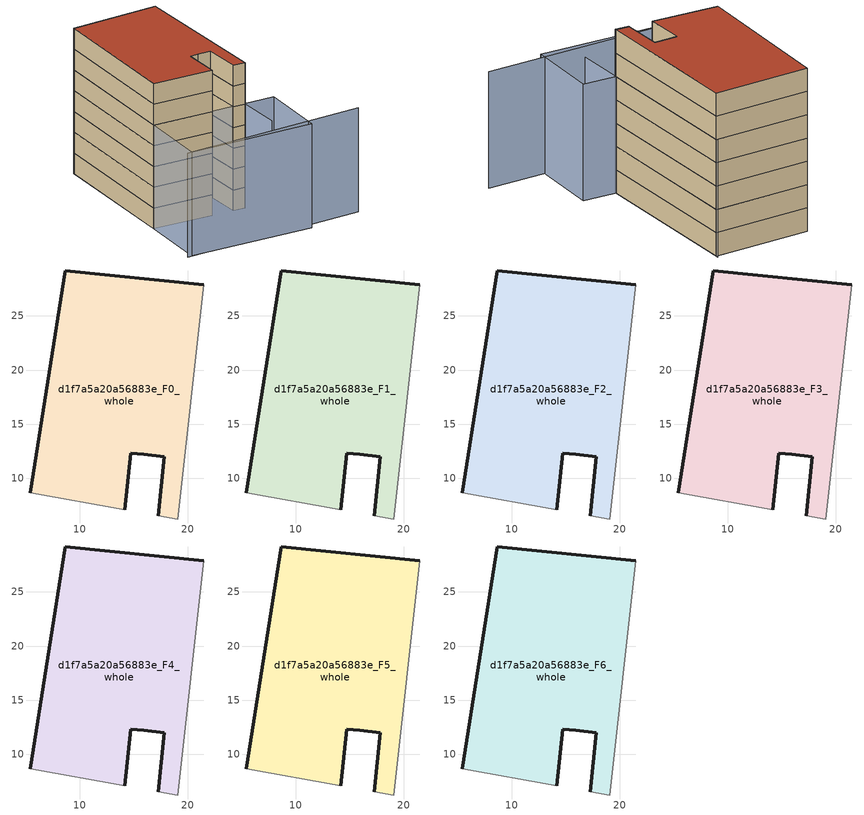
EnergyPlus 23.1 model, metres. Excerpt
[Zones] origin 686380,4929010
d1f7a5a20a56883e_F0_whole
 floor ground (EU_floor_Construction): 19.04,6.23 21.45,27.88 8.65,29.16 5.43,8.67 14.16,7.1 14.73,12.33 15.91,12.22 17.8,11.99 17.24,6.55 z0
 wall outside (EU_wall_Construction): 5.43,8.67 8.65,29.16 21.45,27.88 / 17.24,6.55 17.8,11.99 15.91,12.22 14.73,12.33 14.16,7.1 z0:3
 wall adiabatic (EU_wall_Construction): 14.16,7.1 5.43,8.67 / 21.45,27.88 19.04,6.23 17.24,6.55 z0:3
d1f7a5a20a56883e_F1_whole
 floor to d1f7a5a20a56883e_F0_whole (EU_floor_Construction): 19.04,6.23 21.45,27.88 8.65,29.16 5.43,8.67 14.16,7.1 14.73,12.33 15.91,12.22 17.8,11.99 17.24,6.55 z3
 wall outside (EU_wall_Construction): 5.43,8.67 8.65,29.16 21.45,27.88 / 17.24,6.55 17.8,11.99 15.91,12.22 14.73,12.33 14.16,7.1 z3:6
 wall adiabatic (EU_wall_Construction): 14.16,7.1 5.43,8.67 / 21.45,27.88 19.04,6.23 17.24,6.55 z3:6
d1f7a5a20a56883e_F2_whole
 floor to d1f7a5a20a56883e_F1_whole (EU_floor_Construction): 19.04,6.23 21.45,27.88 8.65,29.16 5.43,8.67 14.16,7.1 14.73,12.33 15.91,12.22 17.8,11.99 17.24,6.55 z6
 wall outside (EU_wall_Construction): 5.43,8.67 8.65,29.16 21.45,27.88 / 17.24,6.55 17.8,11.99 15.91,12.22 14.73,12.33 14.16,7.1 z6:9
 wall adiabatic (EU_wall_Construction): 14.16,7.1 5.43,8.67 / 21.45,27.88 19.04,6.23 17.24,6.55 z6:9
d1f7a5a20a56883e_F3_whole
 floor to d1f7a5a20a56883e_F2_whole (EU_floor_Construction): 19.04,6.23 21.45,27.88 8.65,29.16 5.43,8.67 14.16,7.1 14.73,12.33 15.91,12.22 17.8,11.99 17.24,6.55 z9
 wall outside (EU_wall_Construction): 5.43,8.67 8.65,29.16 21.45,27.88 / 17.24,6.55 17.8,11.99 15.91,12.22 14.73,12.33 14.16,7.1 z9:12
 wall adiabatic (EU_wall_Construction): 14.16,7.1 5.43,8.67 / 21.45,27.88 19.04,6.23 17.24,6.55 z9:12
d1f7a5a20a56883e_F4_whole
 floor to d1f7a5a20a56883e_F3_whole (EU_floor_Construction): 19.04,6.23 21.45,27.88 8.65,29.16 5.43,8.67 14.16,7.1 14.73,12.33 15.91,12.22 17.8,11.99 17.24,6.55 z12
 wall outside (EU_wall_Construction): 5.43,8.67 8.65,29.16 21.45,27.88 / 17.24,6.55 17.8,11.99 15.91,12.22 14.73,12.33 14.16,7.1 z12:15
 wall adiabatic (EU_wall_Construction): 14.16,7.1 5.43,8.67 / 21.45,27.88 19.04,6.23 17.24,6.55 z12:15
d1f7a5a20a56883e_F5_whole
 floor to d1f7a5a20a56883e_F4_whole (EU_floor_Construction): 19.04,6.23 21.45,27.88 8.65,29.16 5.43,8.67 14.16,7.1 14.73,12.33 15.91,12.22 17.8,11.99 17.24,6.55 z15
 wall outside (EU_wall_Construction): 5.43,8.67 8.65,29.16 21.45,27.88 / 17.24,6.55 17.8,11.99 15.91,12.22 14.73,12.33 14.16,7.1 z15:18
 wall adiabatic (EU_wall_Construction): 14.16,7.1 5.43,8.67 / 21.45,27.88 19.04,6.23 17.24,6.55 z15:18
d1f7a5a20a56883e_F6_whole
 floor to d1f7a5a20a56883e_F5_whole (EU_floor_Construction): 19.04,6.23 21.45,27.88 8.65,29.16 5.43,8.67 14.16,7.1 14.73,12.33 15.91,12.22 17.8,11.99 17.24,6.55 z18
 wall outside (EU_wall_Construction): 5.43,8.67 8.65,29.16 21.45,27.88 / 17.24,6.55 17.8,11.99 15.91,12.22 14.73,12.33 14.16,7.1 z18:21
 wall adiabatic (EU_wall_Construction): 14.16,7.1 5.43,8.67 / 21.45,27.88 19.04,6.23 17.24,6.55 z18:21
 roof outside (EU_roof_Construction): 21.45,27.88 19.04,6.23 17.24,6.55 17.8,11.99 15.91,12.22 14.73,12.33 14.16,7.1 5.43,8.67 8.65,29.16 z21
shading: 3.16,-1.17 29.78,-4.15 / 18.33,-0.17 21.48,28.18 / 3.79,-1.24 5.43,8.67 / 5.43,8.67 23.45,5.69 / 23.45,5.69 21.81,-4.22 / 21.81,-4.22 3.79,-1.24 z0:15
[Building]
EU S2 Campaign: North Axis=0; Terrain=City; Solar Distribution=FullExterior
[Site:Location]
Bologna: Latitude=44.5; Longitude=11.25; Time Zone=1; Elevation=37
[SizingPeriod:WeatherFileDays]
AnnualSizingPeriod: Begin Month=1; Begin Day of Month=1; End Month=12; End Day of Month=31; Day of Week for Start Day=Monday; Use Weather File Daylight Saving Period=No; Use Weather File Rain and Snow Indicators=No
[MATERIAL]
EU_InternalMass_Material: Roughness=MediumRough; Thickness=0.1; Conductivity=1; Density=1800; Specific Heat=900; Thermal Absorptance=0.9; Solar Absorptance=0.7; Visible Absorptance=0.7
[MATERIAL:NOMASS] Roughness=MediumRough; Thermal Absorptance=0.9; Solar Absorptance=0.7; Visible Absorptance=0.7
Name | Thermal Resistance
EU_wall_NoMass | 0.905828
EU_roof_NoMass | 0.37593
EU_floor_NoMass | 0.67114
[CONSTRUCTION]
EU_wall_Construction: EU_wall_NoMass
EU_roof_Construction: EU_roof_NoMass
EU_floor_Construction: EU_floor_NoMass
EU_InternalMass_Construction: EU_InternalMass_Material
[ZONE] Type=1; Multiplier=1; Ceiling Height=autocalculate; Floor Area=autocalculate; Part of Total Floor Area=Yes
Name | Volume
d1f7a5a20a56883e_F0_whole | 800.4375
d1f7a5a20a56883e_F1_whole; d1f7a5a20a56883e_F2_whole; d1f7a5a20a56883e_F3_whole; d1f7a5a20a56883e_F4_whole; d1f7a5a20a56883e_F5_whole; d1f7a5a20a56883e_F6_whole | 800.437
[INTERNALMASS] Construction=EU_InternalMass_Construction; Surface Area=266.812
Name | Zone or ZoneList
d1f7a5a20a56883e_F0_whole_EU_InternalMass | d1f7a5a20a56883e_F0_whole
d1f7a5a20a56883e_F1_whole_EU_InternalMass | d1f7a5a20a56883e_F1_whole
d1f7a5a20a56883e_F2_whole_EU_InternalMass | d1f7a5a20a56883e_F2_whole
d1f7a5a20a56883e_F3_whole_EU_InternalMass | d1f7a5a20a56883e_F3_whole
d1f7a5a20a56883e_F4_whole_EU_InternalMass | d1f7a5a20a56883e_F4_whole
d1f7a5a20a56883e_F5_whole_EU_InternalMass | d1f7a5a20a56883e_F5_whole
d1f7a5a20a56883e_F6_whole_EU_InternalMass | d1f7a5a20a56883e_F6_whole
[OTHEREQUIPMENT] Fuel Type=Electricity; Design Level Calculation Method=Watts/Area; Power per Zone Floor Area=1; Fraction Latent=0; Fraction Radiant=0; Fraction Lost=0; Carbon Dioxide Generation Rate=0; EndUse Subcategory=EU_Step8_InternalGains
Name | Zone or ZoneList or Space or SpaceList | Schedule
EU_Step8_InternalGain_d1f7a5a20a56883e_F0_whole_f000 | d1f7a5a20a56883e_F0_whole | EU_Step8_GainSchedule_d1f7a5a20a56883e_F0_whole_f000
EU_Step8_InternalGain_d1f7a5a20a56883e_F1_whole_f000 | d1f7a5a20a56883e_F1_whole | EU_Step8_GainSchedule_d1f7a5a20a56883e_F1_whole_f000
EU_Step8_InternalGain_d1f7a5a20a56883e_F2_whole_f000 | d1f7a5a20a56883e_F2_whole | EU_Step8_GainSchedule_d1f7a5a20a56883e_F2_whole_f000
EU_Step8_InternalGain_d1f7a5a20a56883e_F3_whole_f000 | d1f7a5a20a56883e_F3_whole | EU_Step8_GainSchedule_d1f7a5a20a56883e_F3_whole_f000
EU_Step8_InternalGain_d1f7a5a20a56883e_F4_whole_f000 | d1f7a5a20a56883e_F4_whole | EU_Step8_GainSchedule_d1f7a5a20a56883e_F4_whole_f000
EU_Step8_InternalGain_d1f7a5a20a56883e_F5_whole_f000 | d1f7a5a20a56883e_F5_whole | EU_Step8_GainSchedule_d1f7a5a20a56883e_F5_whole_f000
EU_Step8_InternalGain_d1f7a5a20a56883e_F6_whole_f000 | d1f7a5a20a56883e_F6_whole | EU_Step8_GainSchedule_d1f7a5a20a56883e_F6_whole_f000
[ZONEVENTILATION:DESIGNFLOWRATE] Schedule=EU_AlwaysOn; Design Flow Rate Calculation Method=AirChanges/Hour; Air Changes per Hour=0.73129; Ventilation Type=Natural; Fan Pressure Rise=0; Fan Total Efficiency=1; Constant Term Coefficient=1; Temperature Term Coefficient=0; Velocity Term Coefficient=0; Velocity Squared Term Coefficient=0; Minimum Indoor Temperature=-100; Maximum Indoor Temperature=100; Delta Temperature=-100; Minimum Outdoor Temperature=-100; Maximum Outdoor Temperature=100; Maximum Wind Speed=40
Name | Zone or ZoneList or Space or SpaceList
EU_ConstantAir_d1f7a5a20a56883e_F0_whole | d1f7a5a20a56883e_F0_whole
EU_ConstantAir_d1f7a5a20a56883e_F1_whole | d1f7a5a20a56883e_F1_whole
EU_ConstantAir_d1f7a5a20a56883e_F2_whole | d1f7a5a20a56883e_F2_whole
EU_ConstantAir_d1f7a5a20a56883e_F3_whole | d1f7a5a20a56883e_F3_whole
EU_ConstantAir_d1f7a5a20a56883e_F4_whole | d1f7a5a20a56883e_F4_whole
EU_ConstantAir_d1f7a5a20a56883e_F5_whole | d1f7a5a20a56883e_F5_whole
EU_ConstantAir_d1f7a5a20a56883e_F6_whole | d1f7a5a20a56883e_F6_whole
[HVACTEMPLATE:THERMOSTAT] Constant Heating Setpoint=20; Constant Cooling Setpoint=50
EU_HeatOnly_d1f7a5a20a56883e_F0_whole; EU_HeatOnly_d1f7a5a20a56883e_F1_whole; EU_HeatOnly_d1f7a5a20a56883e_F2_whole; EU_HeatOnly_d1f7a5a20a56883e_F3_whole; EU_HeatOnly_d1f7a5a20a56883e_F4_whole; EU_HeatOnly_d1f7a5a20a56883e_F5_whole; EU_HeatOnly_d1f7a5a20a56883e_F6_whole
[HVACTEMPLATE:ZONE:IDEALLOADSAIRSYSTEM] System Availability Schedule=EU_AlwaysOn; Maximum Heating Supply Air Temperature=50; Minimum Cooling Supply Air Temperature=13; Maximum Heating Supply Air Humidity Ratio=0.0156; Minimum Cooling Supply Air Humidity Ratio=0.0077; Heating Limit=NoLimit; Cooling Limit=NoLimit; Heating Availability Schedule=EU_AlwaysOn; Cooling Availability Schedule=EU_CoolingOff; Dehumidification Control Type=ConstantSensibleHeatRatio; Cooling Sensible Heat Ratio=0.7; Dehumidification Setpoint=60; Humidification Control Type=None; Humidification Setpoint=30; Outdoor Air Method=None; Outdoor Air Flow Rate per Person=0.00944; Outdoor Air Flow Rate per Zone Floor Area=0; Outdoor Air Flow Rate per Zone=0; Demand Controlled Ventilation Type=None; Outdoor Air Economizer Type=NoEconomizer; Heat Recovery Type=None; Sensible Heat Recovery Effectiveness=0.7; Latent Heat Recovery Effectiveness=0.65
Name | Template Thermostat
d1f7a5a20a56883e_F0_whole | EU_HeatOnly_d1f7a5a20a56883e_F0_whole
d1f7a5a20a56883e_F1_whole | EU_HeatOnly_d1f7a5a20a56883e_F1_whole
d1f7a5a20a56883e_F2_whole | EU_HeatOnly_d1f7a5a20a56883e_F2_whole
d1f7a5a20a56883e_F3_whole | EU_HeatOnly_d1f7a5a20a56883e_F3_whole
d1f7a5a20a56883e_F4_whole | EU_HeatOnly_d1f7a5a20a56883e_F4_whole
d1f7a5a20a56883e_F5_whole | EU_HeatOnly_d1f7a5a20a56883e_F5_whole
d1f7a5a20a56883e_F6_whole | EU_HeatOnly_d1f7a5a20a56883e_F6_whole
[SIZING:ZONE] Zone Cooling Design Supply Air Temperature Input Method=SupplyAirTemperature; Zone Cooling Design Supply Air Temperature=13; Zone Heating Design Supply Air Temperature Input Method=SupplyAirTemperature; Zone Heating Design Supply Air Temperature=50; Zone Cooling Design Supply Air Humidity Ratio=0.008; Zone Heating Design Supply Air Humidity Ratio=0.008; Cooling Design Air Flow Method=DesignDay; Cooling Design Air Flow Rate=0; Cooling Minimum Air Flow per Zone Floor Area=0.000762; Cooling Minimum Air Flow=0; Cooling Minimum Air Flow Fraction=0.2; Heating Design Air Flow Method=DesignDay; Heating Design Air Flow Rate=0; Heating Maximum Air Flow per Zone Floor Area=0.002032; Heating Maximum Air Flow=0.141576; Heating Maximum Air Flow Fraction=0.3; Account for Dedicated Outdoor Air System=No; Dedicated Outdoor Air System Control Strategy=NeutralSupplyAir; Dedicated Outdoor Air Low Setpoint Temperature for Design=autosize; Dedicated Outdoor Air High Setpoint Temperature for Design=autosize; Zone Load Sizing Method=Sensible Load Only No Latent Load; Zone Latent Cooling Design Supply Air Humidity Ratio Input Method=HumidityRatioDifference; Zone Cooling Design Supply Air Humidity Ratio Difference=0.005; Zone Latent Heating Design Supply Air Humidity Ratio Input Method=HumidityRatioDifference; Zone Humidification Design Supply Air Humidity Ratio Difference=0.005
d1f7a5a20a56883e_F0_whole; d1f7a5a20a56883e_F1_whole; d1f7a5a20a56883e_F2_whole; d1f7a5a20a56883e_F3_whole; d1f7a5a20a56883e_F4_whole; d1f7a5a20a56883e_F5_whole; d1f7a5a20a56883e_F6_whole
[SCHEDULE:CONSTANT]
Name | Hourly Value
EU_AlwaysOn | 1
EU_CoolingOff | 0
[SCHEDULE:FILE] Column Number=1; Rows to Skip at Top=0; Number of Hours of Data=8760; Column Separator=Comma; Interpolate to Timestep=No; Minutes per Item=60; Adjust Schedule for Daylight Savings=Yes
Name | File
EU_Step8_GainSchedule_d1f7a5a20a56883e_F0_whole_f000 | ../../schedules/d1f7a5a20a56883e/d1f7a5a20a56883e_F0_whole_f000_gain.csv
EU_Step8_GainSchedule_d1f7a5a20a56883e_F1_whole_f000 | ../../schedules/d1f7a5a20a56883e/d1f7a5a20a56883e_F1_whole_f000_gain.csv
EU_Step8_GainSchedule_d1f7a5a20a56883e_F2_whole_f000 | ../../schedules/d1f7a5a20a56883e/d1f7a5a20a56883e_F2_whole_f000_gain.csv
EU_Step8_GainSchedule_d1f7a5a20a56883e_F3_whole_f000 | ../../schedules/d1f7a5a20a56883e/d1f7a5a20a56883e_F3_whole_f000_gain.csv
EU_Step8_GainSchedule_d1f7a5a20a56883e_F4_whole_f000 | ../../schedules/d1f7a5a20a56883e/d1f7a5a20a56883e_F4_whole_f000_gain.csv
EU_Step8_GainSchedule_d1f7a5a20a56883e_F5_whole_f000 | ../../schedules/d1f7a5a20a56883e/d1f7a5a20a56883e_F5_whole_f000_gain.csv
EU_Step8_GainSchedule_d1f7a5a20a56883e_F6_whole_f000 | ../../schedules/d1f7a5a20a56883e/d1f7a5a20a56883e_F6_whole_f000_gain.csv
